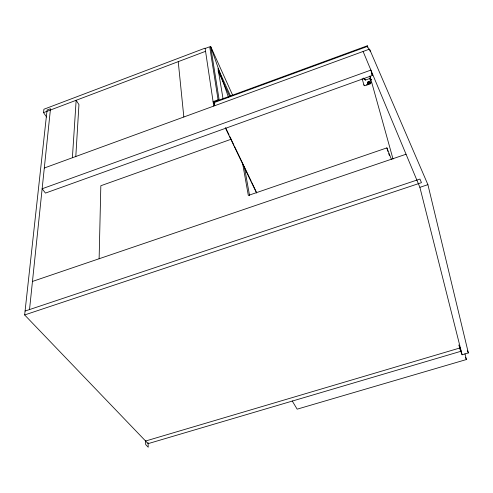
<?xml version="1.0" encoding="UTF-8"?>
<svg xmlns="http://www.w3.org/2000/svg" width="493" height="493" viewBox="0 0 493 493"><rect width="100%" height="100%" fill="white"/><g stroke="black" fill="none" stroke-linecap="round" stroke-linejoin="round"><path stroke-width="0.74" d="M99.118 258.819L100.831 185.744L231.334 139.168M75.786 156.774L78.948 104.621L76.15 100.282L72.391 157.748M29.525 309.561L50.496 108.725L47.081 110.013L24.65 314.947L148.11 443.645L460.77 351.318M46.601 117.044L43.526 112.626L43.914 109.236L205.088 48.135L213.752 106.063M368.024 82.596C370.237 81.4 367.075 84.143 368.949 82.035M370.539 77.389L369.651 78.325L370.902 82.719A1.103 0.857 -26 0 1 370.101 83.921L365.276 85.646A1.103 0.857 -25.6 0 1 364.007 85.19L362.108 78.603M205.143 48.487L209.71 46.755L218.085 99.808M43.526 112.626L205.563 51.315M368.826 49.368L367.291 45.787L214.184 101.903L214.843 103.283M367.544 46.385L214.282 102.532L214.757 105.699M44.302 168.014L369.54 49.109L427.906 184.659L468.35 352.933L462.107 354.775L459.612 348.317M372.375 75.478L45.455 193.09L42.139 188.77L370.89 70.086L372.375 75.478L371.506 73.408M363.668 78.023L364.044 79.336L365.399 80.088L369.732 78.529L369.565 78.122M366.49 84.747L369.935 83.514M391.393 159.325L386.888 147.882L248.324 195.438L242.556 163.134M32.464 281.441L406.053 154.235M25.075 311.052L419.944 179.07L421.466 182.663L24.65 314.947M363.107 51.463L419.882 187.328L427.906 184.659M145.601 441.025L460.142 347.904M464.948 353.764L466.378 359.545L297.156 409.165L292.189 400.914M214.751 105.101L213.093 101.638L219.083 99.444L210.622 46.41L232.782 95.531M225.689 127.952L229.005 134.879M229.664 136.265L233.972 145.269M234.637 146.649L251.208 181.276M251.874 182.663L256.181 191.666M225.381 127.878L256.588 193.028M218.042 70.875L229.528 96.098M230.736 96.474L217.998 68.428L223.021 98.692M364.949 78.966L365.399 80.088M467.506 350.794L468.35 352.933M388.657 153.588L389.495 155.733M465.546 357.413L466.378 359.545M458.761 344.971L461.263 351.429M210.622 46.41L228.395 97.059M386.888 147.882L387.892 151.443M369.916 75.953L393.032 159.066M369.54 49.109L370.144 51.334M367.291 45.787L367.692 47.273M419.882 187.328L462.107 354.775M244.417 167.016L249.563 195.573M178.232 61.656L183.834 117.001M148.079 442.603L148.22 447.213L145.7 444.6L145.589 440.76M371.284 79.416A6.501 5.103 -26.6 0 1 370.323 80.002L370.243 79.798A6.495 5.096 -26.6 0 0 371.198 79.213M364.567 85.314A1.103 0.857 -25.6 0 1 363.846 84.778M370.736 82.313A1.103 0.857 -26.1 0 1 370.514 83.114M368.283 83.533A1.103 0.863 -26 0 0 369.633 82.257A1.103 0.863 -26 0 0 367.877 82.091A1.103 0.863 -26 0 0 368.283 83.533M368.24 83.434A1.103 0.863 -26 0 0 369.59 82.152A1.103 0.863 -26 0 0 367.833 81.986A1.103 0.863 -26 0 0 368.24 83.434"/></g></svg>
